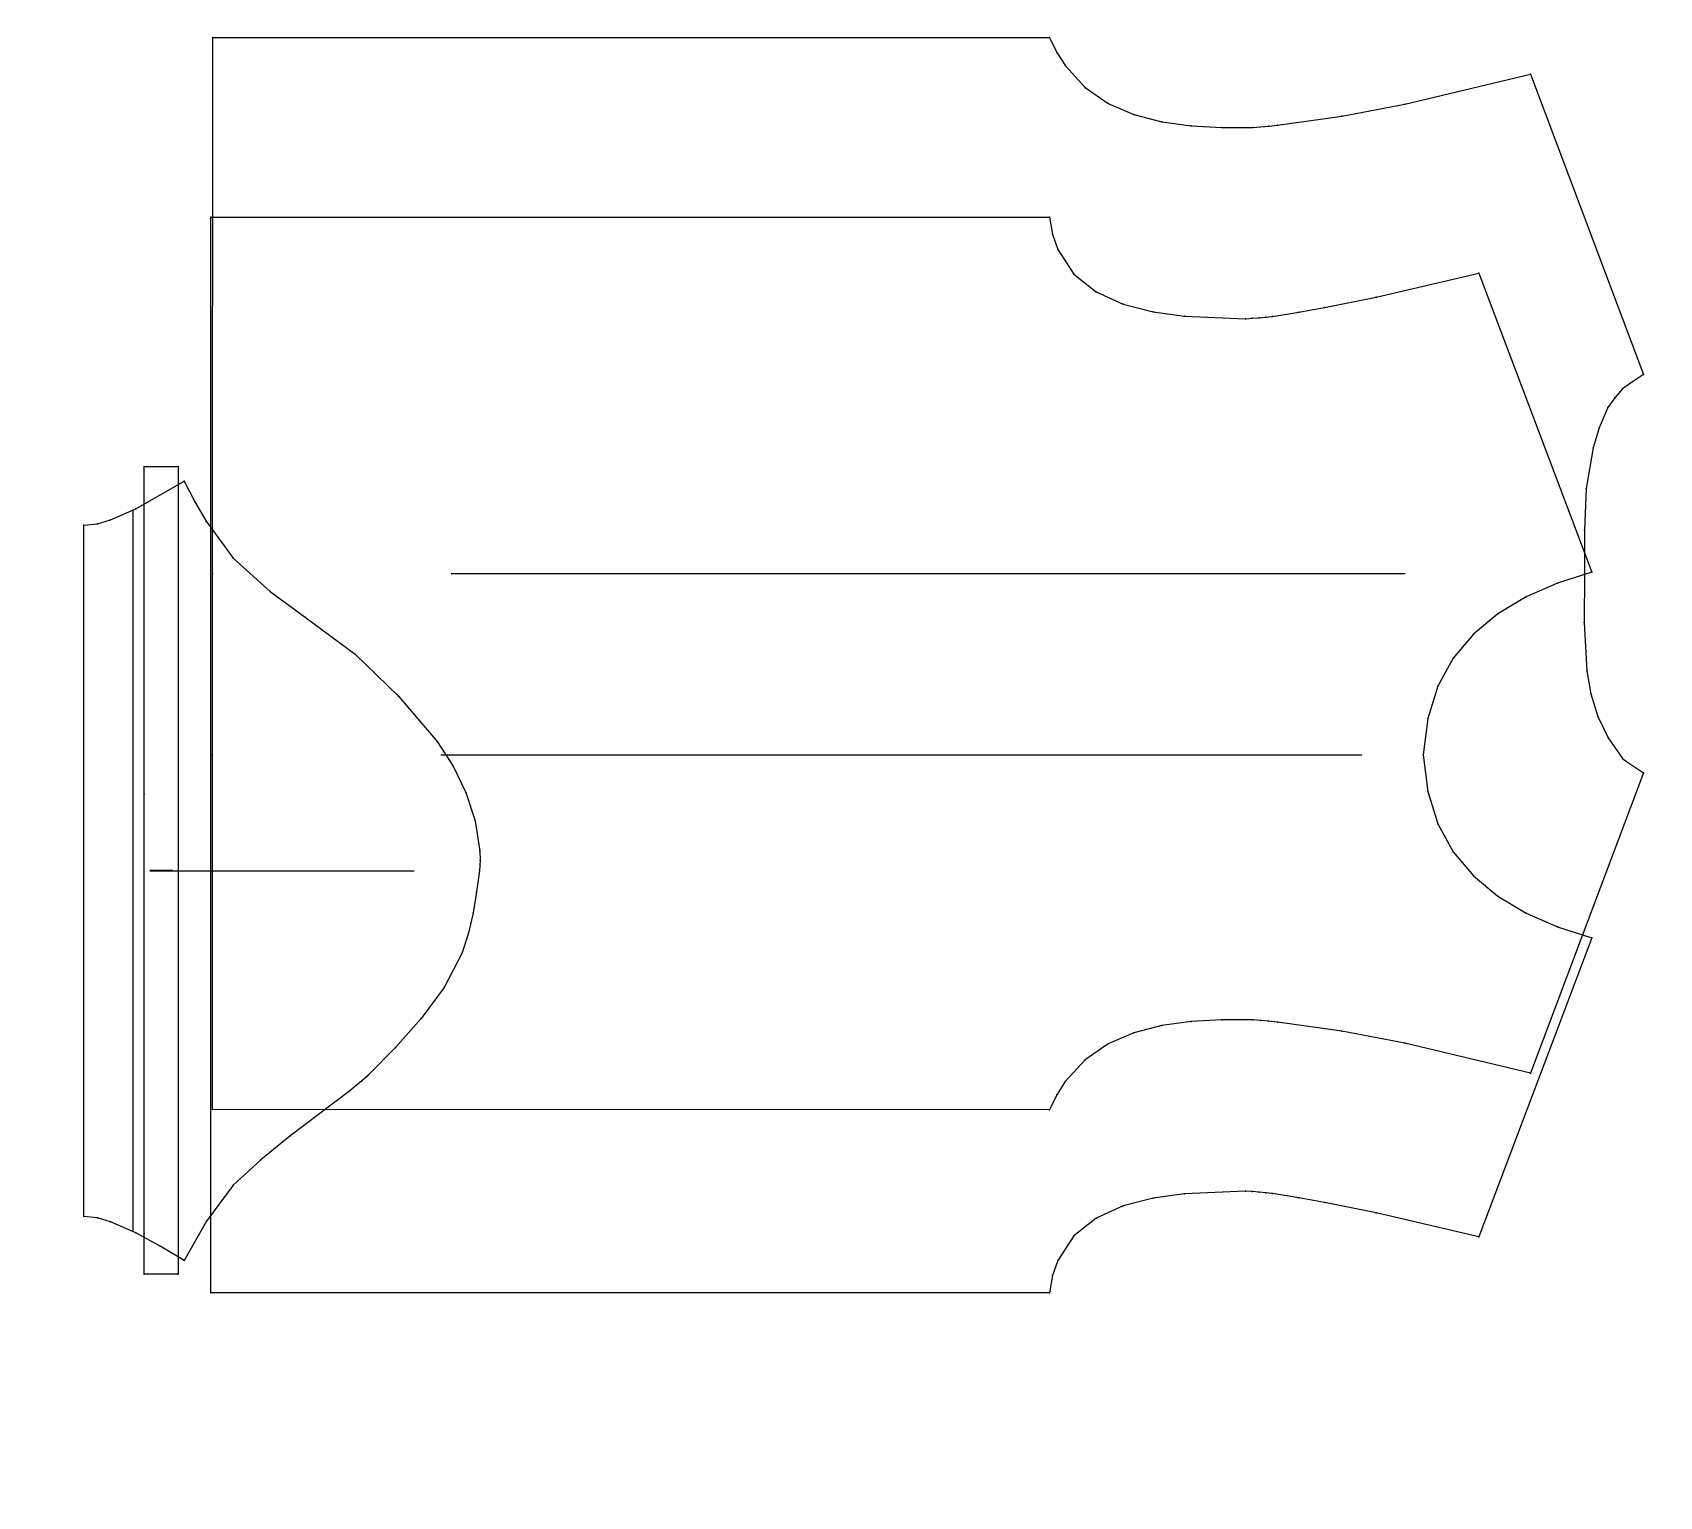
# Model space of a CAD drawing. Extents: x 0 to 839, y 0 to 755.
import ezdxf

# ---------------------------------------------------------------- set-up
doc = ezdxf.new("R2010")
doc.units = 0

# ---------------------------------------------------------------- blocks, each defined once
blk = doc.blocks.new('SS CL C NB_M')
at = {"layer": '1'}
blk.add_lwpolyline([(0, 0), (0, 19.05), (0, 21.0795), (0, 247.65), (0, 416.3085), (17.526, 416.3085), (17.526, 0), (0, 0)], close=True, dxfattribs=at)
at = {"layer": '2'}
for p in [(0, 416.3085), (17.526, 416.3085), (0, 21.0795), (0, 0), (0, 0), (17.526, 0)]:
    blk.add_point(p, dxfattribs=at)
at = {"layer": '3'}
for p in [(0, 247.65), (0, 19.05)]:
    blk.add_point(p, dxfattribs=at)
at = {"layer": '4'}
blk.add_point((0, 19.05, 0.7), dxfattribs=at)
at = {"layer": '5'}
blk.add_line((2.921, 208.1543), (14.605, 208.1543), dxfattribs=at)
at = {"layer": '7'}
blk.add_line((2.921, 208.1543), (14.605, 208.1543), dxfattribs=at)
blk = doc.blocks.new('SS CL C FR_M')
at = {"layer": '1'}
blk.add_lwpolyline([(711.9696, 371.6706), (694.2715, 365.978), (678.0323, 358.8302), (663.499, 350.0845), (650.9142, 339.5958), (640.5264, 327.2224), (632.5808, 312.8208), (627.3234, 296.2479), (625.0001, 277.3604), (627.3235, 258.4725), (632.5809, 241.9001), (640.5264, 227.4995), (650.914, 215.1272), (663.4976, 204.64), (678.0315, 195.8939), (694.2711, 188.7449), (711.9696, 183.0502), (653.6411, 28.9103), (600.7356, 41.2532), (574.1996, 46.6445), (560.8394, 49.0778), (547.3903, 51.3105), (543.9055, 51.6407), (540.4205, 51.9709), (536.9255, 52.2275), (533.4304, 52.4815), (502.038, 51.0877), (485.8282, 48.8923), (470.368, 44.9337), (456.4761, 38.6385), (444.9714, 29.4333), (436.6729, 16.7449), (433.9819, 8.9153), (432.3994, 0), (0, 0.0203), (0, 277.3299), (0, 554.7004), (432.3994, 554.7207), (433.9819, 545.8056), (436.673, 537.9763), (444.9717, 525.2885), (456.4766, 516.0837), (470.3687, 509.7888), (485.829, 505.8306), (502.0387, 503.6356), (533.4304, 502.2418), (536.9255, 502.4958), (540.4205, 502.7498), (543.9055, 503.08), (547.3903, 503.4102), (560.8394, 505.643), (574.1996, 508.0762), (600.7356, 513.4675), (653.6411, 525.8105), (711.9696, 371.6706)], close=True, dxfattribs=at)
for p in [(533.4304, 502.2418), (533.4304, 52.4815)]:
    blk.add_point(p, dxfattribs=at)
at = {"layer": '2'}
for p in [(0, 554.7004), (432.3994, 554.7207), (653.6411, 525.8105), (711.9696, 371.6706), (711.9696, 371.6706), (711.9696, 183.0502), (653.6411, 28.9103), (0, 0.0203), (432.3994, 0)]:
    blk.add_point(p, dxfattribs=at)
at = {"layer": '3'}
for p in [(433.9819, 545.8056), (436.673, 537.9763), (444.9717, 525.2885), (456.4766, 516.0837), (600.7356, 513.4675), (470.3687, 509.7888), (485.829, 505.8306), (502.0387, 503.6356), (547.3903, 503.4102), (560.8394, 505.643), (574.1996, 508.0762), (536.9255, 502.4958), (540.4205, 502.7498), (543.9055, 503.08), (694.2715, 365.978), (678.0323, 358.8302), (663.499, 350.0845), (650.9142, 339.5958), (640.5264, 327.2224), (632.5808, 312.8208), (627.3234, 296.2479), (0, 277.3299), (625.0001, 277.3604), (627.3235, 258.4725), (632.5809, 241.9001), (640.5264, 227.4995), (650.914, 215.1272), (663.4976, 204.64), (678.0315, 195.8939), (694.2711, 188.7449), (502.038, 51.0877), (536.9255, 52.2275), (540.4205, 51.9709), (543.9055, 51.6407), (547.3903, 51.3105), (470.368, 44.9337), (485.8282, 48.8923), (560.8394, 49.0778), (574.1996, 46.6445), (456.4761, 38.6385), (600.7356, 41.2532), (444.9714, 29.4333), (433.9819, 8.9153), (436.6729, 16.7449)]:
    blk.add_point(p, dxfattribs=at)
at = {"layer": '4'}
for p in [(533.4304, 502.2418, 0.7), (533.4304, 52.4815, 0.7)]:
    blk.add_point(p, dxfattribs=at)
at = {"layer": '5'}
blk.add_line((118.6616, 277.3604), (593.308, 277.3604), dxfattribs=at)
at = {"layer": '7'}
blk.add_line((118.6616, 277.3604), (593.308, 277.3604), dxfattribs=at)
blk = doc.blocks.new('SS CL C SLV_M')
at = {"layer": '1'}
blk.add_lwpolyline([(146.2608, 95.1103), (145.7122, 94.6099), (143.0858, 92.3569), (140.462, 90.1014), (137.1422, 87.3608), (106.286, 63.9727), (91.2742, 51.8287), (76.962, 38.7909), (63.1883, 20.1807), (51.8008, 0), (39.4424, 7.3066), (26.8478, 14.1961), (13.8216, 19.8981), (7.0032, 21.9121), (0, 22.6593), (0, 379.0213), (7.0032, 379.769), (13.8217, 381.7838), (26.8478, 387.4872), (51.8008, 401.6807), (57.2414, 391.0344), (63.1645, 381.1764), (76.962, 362.1304), (96.1517, 344.7821), (114.1628, 331.6808), (139.8321, 312.5623), (162.2115, 290.8575), (182.1322, 267.4742), (190.3606, 254.7859), (197.0025, 241.2375), (201.734, 226.6819), (204.2312, 210.9724), (204.3141, 206.3422), (203.962, 200.8403), (202.4308, 190.0112), (200.7332, 179.2467), (198.3904, 168.6346), (194.9236, 158.2627), (185.7091, 140.6483), (173.9621, 124.6674), (160.668, 109.8212), (146.812, 95.6107), (146.2608, 95.1103)], close=True, dxfattribs=at)
for p in [(25.4, 386.8242), (76.962, 362.1304), (139.8321, 312.5623), (76.962, 38.7909)]:
    blk.add_point(p, dxfattribs=at)
at = {"layer": '2'}
for p in [(51.8008, 401.6807), (0, 379.0213), (145.7122, 94.6099), (146.2608, 95.1103), (146.2608, 95.1103), (0, 22.6593), (25.4, 14.8565), (51.8008, 0)]:
    blk.add_point(p, dxfattribs=at)
at = {"layer": '3'}
for p in [(26.8478, 387.4872), (57.2414, 391.0344), (7.0032, 379.769), (13.8217, 381.7838), (63.1645, 381.1764), (96.1517, 344.7821), (114.1628, 331.6808), (162.2115, 290.8575), (182.1322, 267.4742), (190.3606, 254.7859), (197.0025, 241.2375), (201.734, 226.6819), (204.2312, 210.9724), (204.3141, 206.3422), (203.962, 200.8403), (202.4308, 190.0112), (200.7332, 179.2467), (198.3904, 168.6346), (194.9236, 158.2627), (185.7091, 140.6483), (173.9621, 124.6674), (160.668, 109.8212), (143.0858, 92.3569), (146.812, 95.6107), (137.1422, 87.3608), (140.462, 90.1014), (106.286, 63.9727), (91.2742, 51.8287), (7.0032, 21.9121), (13.8216, 19.8981), (63.1883, 20.1807), (26.8478, 14.1961), (39.4424, 7.3066)]:
    blk.add_point(p, dxfattribs=at)
at = {"layer": '4'}
for p in [(204.2312, 210.9724, 0.7), (146.812, 95.6107, 0.7), (137.1422, 87.3608, 0.7)]:
    blk.add_point(p, dxfattribs=at)
at = {"layer": '5'}
blk.add_line((34.0538, 200.8403), (170.2691, 200.8403), dxfattribs=at)
at = {"layer": '7'}
blk.add_line((34.0538, 200.8403), (170.2691, 200.8403), dxfattribs=at)
at = {"layer": '8'}
blk.add_lwpolyline([(25.4, 14.8565), (25.4, 386.8242)], dxfattribs=at)
blk = doc.blocks.new('SS CL C BK_M')
at = {"layer": '1'}
blk.add_lwpolyline([(737.6312, 379.0213), (731.9416, 375.2215), (726.7803, 371.5995), (722.8387, 366.9351), (719.2899, 361.95), (714.8361, 351.5744), (711.6136, 341.192), (708.0833, 320.2356), (707.1414, 298.7397), (707.23, 276.3596), (706.9809, 251.1154), (708.339, 226.3344), (710.4711, 214.3487), (714.0252, 202.7561), (719.3414, 191.649), (726.76, 181.1198), (728.3602, 179.9412), (737.611, 173.6801), (679.3103, 18.8697), (614.5225, 34.3144), (582.1028, 40.4166), (548.9397, 45.212), (544.3754, 45.6413), (540.3329, 45.9854), (536.2905, 46.3296), (520.2659, 46.2794), (504.5053, 45.4375), (489.2923, 43.3795), (474.9106, 39.6812), (461.6439, 33.9184), (449.7759, 25.6667), (439.5902, 14.502), (435.217, 7.6947), (431.3707, 0), (0, 0.0203), (0.0203, 276.3698), (0.061, 552.8209), (431.4317, 552.7599), (435.2731, 545.0648), (439.6424, 538.2573), (449.8224, 527.0925), (461.6873, 518.8407), (474.9521, 513.0771), (489.3326, 509.3771), (504.5439, 507.3157), (520.3016, 506.4682), (536.321, 506.4099), (544.416, 507.1008), (548.9803, 507.5301), (582.142, 512.3212), (614.5621, 518.4189), (679.3509, 533.8496), (737.6312, 379.0213)], close=True, dxfattribs=at)
for p in [(726.7803, 371.5995), (726.76, 181.1198)]:
    blk.add_point(p, dxfattribs=at)
at = {"layer": '2'}
for p in [(0.061, 552.8209), (431.4317, 552.7599), (679.3509, 533.8496), (737.6312, 379.0213), (737.6312, 379.0213), (719.2899, 361.95), (737.611, 173.6801), (679.3103, 18.8697), (0, 0.0203), (431.3707, 0)]:
    blk.add_point(p, dxfattribs=at)
at = {"layer": '3'}
for p in [(435.2731, 545.0648), (439.6424, 538.2573), (449.8224, 527.0925), (461.6873, 518.8407), (474.9521, 513.0771), (582.142, 512.3212), (614.5621, 518.4189), (489.3326, 509.3771), (504.5439, 507.3157), (520.3016, 506.4682), (536.321, 506.4099), (544.416, 507.1008), (548.9803, 507.5301), (731.9416, 375.2215), (722.8387, 366.9351), (714.8361, 351.5744), (711.6136, 341.192), (708.0833, 320.2356), (707.1414, 298.7397), (0.0203, 276.3698), (707.23, 276.3596), (706.9809, 251.1154), (708.339, 226.3344), (710.4711, 214.3487), (714.0252, 202.7561), (719.3414, 191.649), (728.3602, 179.9412), (489.2923, 43.3795), (504.5053, 45.4375), (520.2659, 46.2794), (536.2905, 46.3296), (540.3329, 45.9854), (544.3754, 45.6413), (548.9397, 45.212), (461.6439, 33.9184), (474.9106, 39.6812), (582.1028, 40.4166), (614.5225, 34.3144), (449.7759, 25.6667), (439.5902, 14.502), (435.217, 7.6947)]:
    blk.add_point(p, dxfattribs=at)
at = {"layer": '4'}
for p in [(536.321, 506.4099, 0.7), (719.2899, 361.95, 0.7), (536.2905, 46.3296, 0.7)]:
    blk.add_point(p, dxfattribs=at)
at = {"layer": '5'}
blk.add_line((122.9385, 276.4104), (614.6927, 276.4104), dxfattribs=at)
at = {"layer": '7'}
blk.add_line((122.9385, 276.4104), (614.6927, 276.4104), dxfattribs=at)

msp = doc.modelspace()

# ---------------------------------------------------------------- block references
at = {"layer": '1'}
for name, p in [('SS CL C BK_M', (92.7959, 199.4066)), ('SS CL C FR_M', (91.8528, 104.9257)), ('SS CL C NB_M', (57.6209, 114.6739)), ('SS CL C SLV_M', (26.4069, 121.7177))]:
    msp.add_blockref(name, p, dxfattribs=at)

doc.saveas('drawing.dxf')
